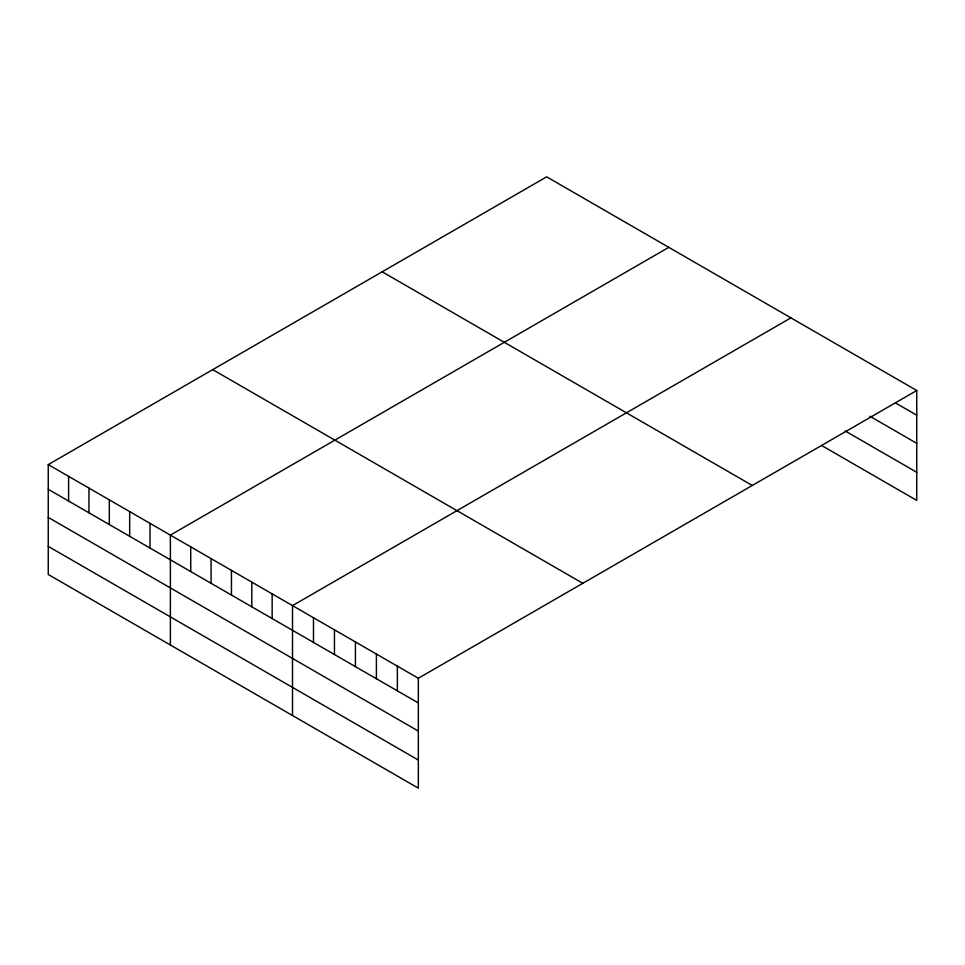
<?xml version="1.0" encoding="UTF-8"?>
<svg xmlns="http://www.w3.org/2000/svg" width="965" height="965" viewBox="0 0 965 965"><rect width="100%" height="100%" fill="white"/><g stroke="black" fill="none" stroke-linecap="round" stroke-linejoin="round"><path stroke-width="1.45" d="M916.75 390.511L418.34 678.262L418.34 788.164L48.25 574.489L48.25 464.599L546.66 176.836L916.75 390.511L916.75 500.401L821.758 445.565M668.793 247.354L170.383 535.105L170.383 645.006M790.914 317.859L292.504 605.622L292.504 715.511M895.773 403.093L916.75 415.203M869.875 416.253L916.75 443.321M845.195 430.981L916.75 472.283M382.188 271.804L752.278 485.467M212.722 369.631L582.812 583.306M48.25 464.599L418.34 678.262M48.25 489.291L418.34 702.954M48.25 517.409L418.34 731.072M48.25 546.371L418.34 760.046M397.363 666.152L397.363 690.856M376.398 654.053L376.398 678.745M355.422 641.942L355.422 666.634M334.457 629.831L334.457 654.523M313.48 617.721L313.48 642.425M272.154 593.861L272.154 618.565M251.805 582.112L251.805 606.804M231.443 570.363L231.443 595.055M211.094 558.614L211.094 583.306M190.732 546.853L190.732 571.557M150.021 523.356L150.021 548.048M129.672 511.607L129.672 536.299M109.31 499.846L109.31 524.55M88.961 488.097L88.961 512.789M68.599 476.348L68.599 501.04"/></g></svg>
